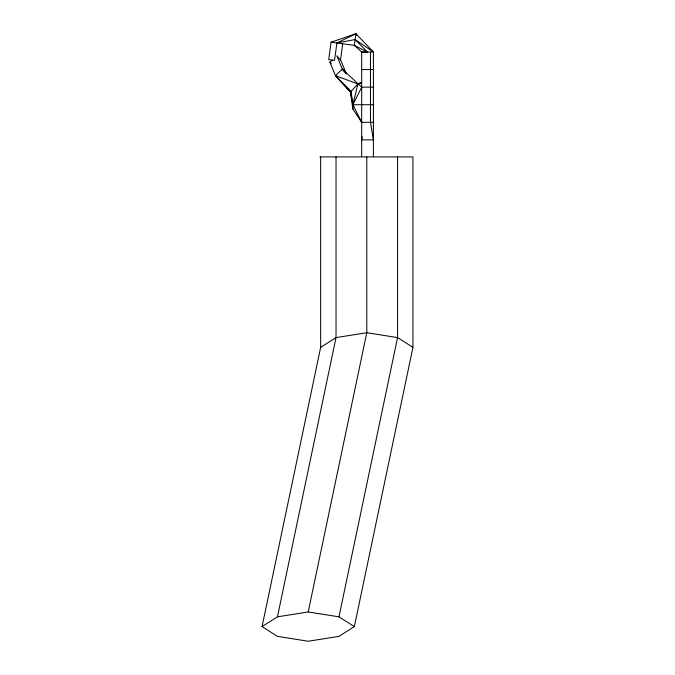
<?xml version="1.0" encoding="UTF-8"?>
<svg xmlns="http://www.w3.org/2000/svg" width="675" height="675" viewBox="0 0 675 675"><rect width="100%" height="100%" fill="white"/><g stroke="black" fill="none" stroke-linecap="round" stroke-linejoin="round"><path stroke-width="1.01" d="M357.016 35.488L355.911 33.75L331.096 42.179L328.708 59.594L334.513 60.387L336.901 42.972L355.911 33.75L373.402 51.983L373.402 156.423M340.462 60.159L342.706 43.774M355.911 33.75L354.316 45.36L361.682 51.983L367.546 52.127L355.109 39.555L336.901 42.972M362.197 136.78L361.682 139.877L373.402 139.877L370.474 122.302L370.474 52.059M357.488 85.987L357.885 83.97L361.682 82.434L358.138 84.206M319.925 156.921L412.94 156.921L412.94 347.355L354.35 626.602L338.968 636.365L308.205 641.25L277.442 636.365L262.06 626.602L320.65 347.355L320.65 156.921M262.06 626.602L277.442 616.832L336.032 337.593L336.032 156.921M277.442 616.832L308.205 611.955L366.795 332.707L366.795 156.921M354.35 626.602L338.968 616.832L397.558 337.593L397.558 156.921M373.402 122.302L361.682 122.302L352.898 109.114L352.898 104.718L357.885 83.97L361.682 82.434M361.682 122.302L352.898 104.718L361.682 87.142L373.402 87.142M351.177 94.019L350.452 92.062L335.416 75.6L329.906 62.184L332.218 60.058M361.682 87.142L342.343 69.221L346.376 73.912L340.867 60.488L336.842 55.806L342.343 69.221L335.416 75.6L350.452 92.062L352.898 104.718L373.402 104.718M320.65 347.355L336.032 337.593L366.795 332.707L397.558 337.593L412.94 347.355M361.682 52.262L373.402 51.983L355.109 39.555M361.682 69.567L373.402 69.567M331.096 42.179L354.316 45.36L367.546 52.127M308.205 611.955L338.968 616.832M342.343 69.221L346.604 73.634M329.906 62.184L331.248 63.745M360.593 119.374L361.319 121.323M352.898 109.114L350.452 92.062L357.885 83.97L335.416 75.6L351.076 91.387L352.898 104.718M361.682 51.983L361.682 156.423"/></g></svg>
